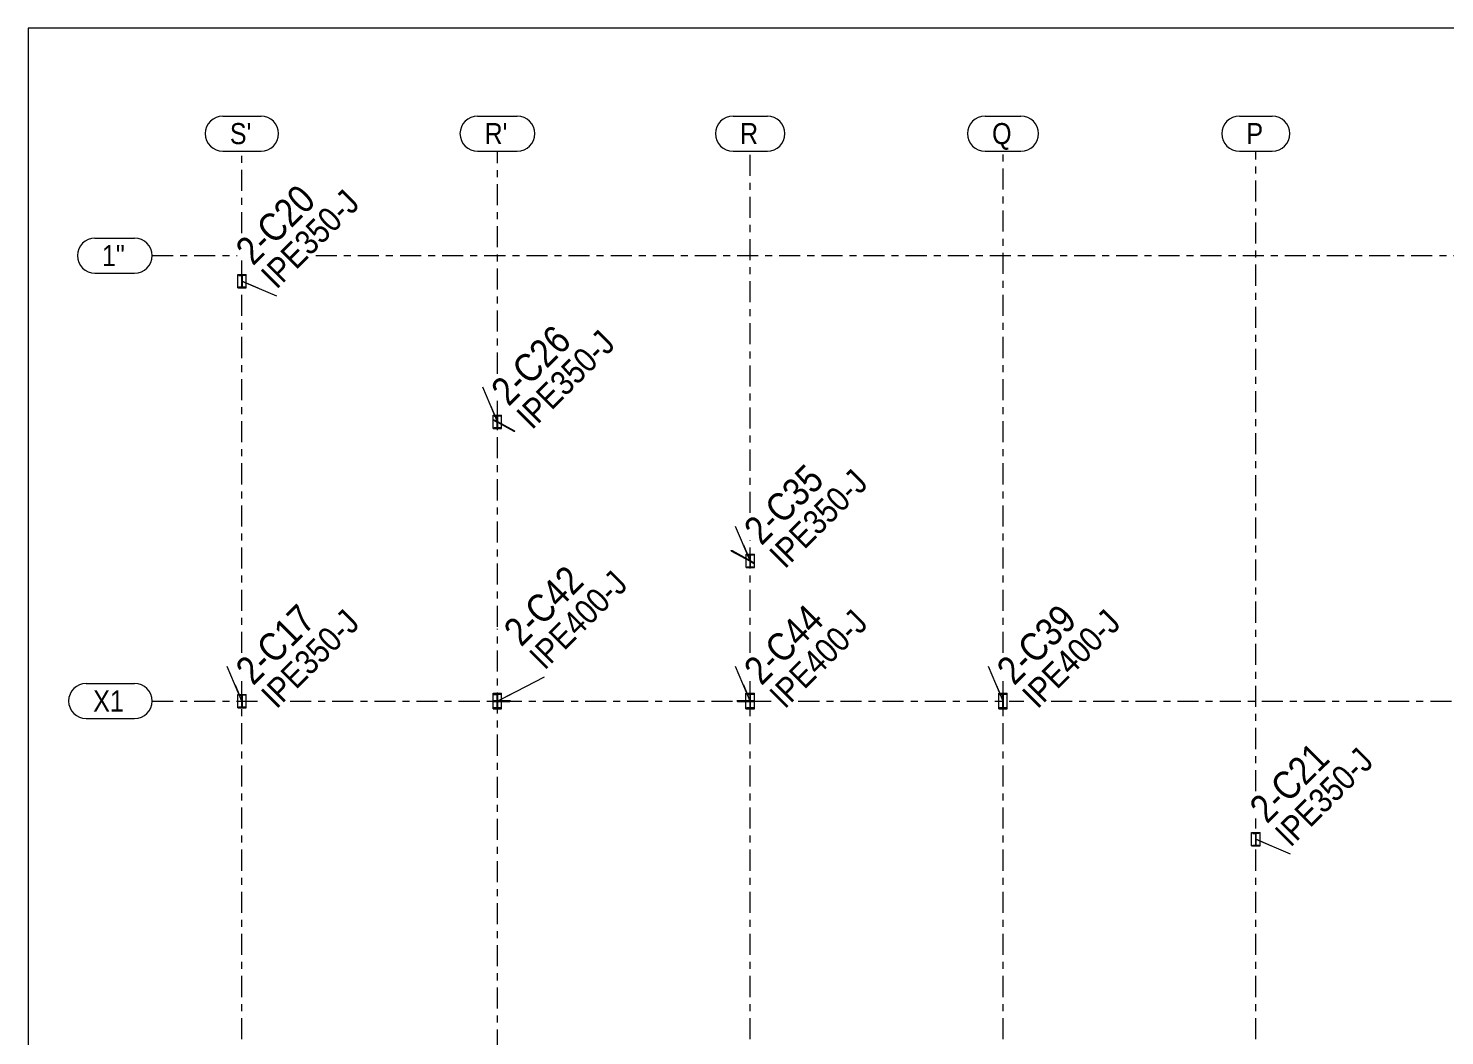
# Model space of a CAD drawing. Header units: millimetres. Extents: x -23 to 800, y -63 to 511.
# Drawn here: x -20.4 to 181.3, y 367.5 to 511 of the extents above; entities that cross this region are included whole.
import ezdxf

# ---------------------------------------------------------------- set-up
doc = ezdxf.new("R2010")
doc.units = ezdxf.units.MM
doc.linetypes.add('XKITLINE00', pattern=[0])
doc.linetypes.add('XKITLINE03', pattern=[6, 3, -1, 1, -1])
for name, color, linetype, lineweight in [('DrawingSheet', 5, 'Continuous', 0), ('Part', 2, 'Continuous', 0), ('PartMark', 7, 'Continuous', 0), ('S-grid', 1, 'Continuous', 0)]:
    doc.layers.add(name, color=color, linetype=linetype, lineweight=lineweight)
doc.styles.add('ARIAL', font='ARIAL.TTF')

# ---------------------------------------------------------------- blocks, each defined once
blk = doc.blocks.new('*A58')
at = {"layer": 'Part'}
blk.add_hatch(color=3, dxfattribs=at).paths.add_polyline_path([(153.9375, 396.27), (153.9375, 396.325), (154.8125, 396.325), (154.8125, 396.27), (154.3925, 396.27), (154.3925, 394.63), (154.8125, 394.63), (154.8125, 394.575), (153.9375, 394.575), (153.9375, 394.63), (154.3575, 394.63), (154.3575, 396.27)], flags=17)
blk = doc.blocks.new('*A59')
at = {"layer": 'Part'}
blk.add_hatch(color=3, dxfattribs=at).paths.add_polyline_path([(48.17, 415.2), (48.24, 415.19), (48.26, 415.15), (48.24, 415.11), (48.17, 415.1), (48.11, 415.11), (48.09, 415.15), (48.11, 415.19)], flags=17)
blk = doc.blocks.new('*A60')
at = {"layer": 'Part'}
blk.add_hatch(color=3, dxfattribs=at).paths.add_polyline_path([(80.58, 415.2), (80.64, 415.19), (80.66, 415.15), (80.64, 415.11), (80.58, 415.1), (80.51, 415.11), (80.49, 415.15), (80.51, 415.19)], flags=17)
blk = doc.blocks.new('*A61')
at = {"layer": 'Part'}
blk.add_hatch(color=3, dxfattribs=at).paths.add_polyline_path([(48.72, 453.68), (48.79, 453.65), (48.84, 453.6), (48.82, 453.56), (48.77, 453.56), (48.7, 453.59), (48.65, 453.64), (48.67, 453.68)], flags=17)
blk = doc.blocks.new('*A62')
at = {"layer": 'Part'}
blk.add_hatch(color=3, dxfattribs=at).paths.add_polyline_path([(79.8, 436.58), (79.86, 436.52), (79.86, 436.48), (79.81, 436.47), (79.73, 436.5), (79.68, 436.55), (79.67, 436.59), (79.72, 436.6)], flags=17)
blk = doc.blocks.new('*A63')
at = {"layer": 'Part'}
blk.add_hatch(color=3, dxfattribs=at).paths.add_polyline_path([(45.875, 416.085), (45.875, 416.15), (46.875, 416.15), (46.875, 416.085), (46.395, 416.085), (46.395, 414.215), (46.875, 414.215), (46.875, 414.15), (45.875, 414.15), (45.875, 414.215), (46.355, 414.215), (46.355, 416.085)], flags=17)
blk = doc.blocks.new('*A64')
at = {"layer": 'Part'}
blk.add_hatch(color=3, dxfattribs=at).paths.add_polyline_path([(81.875, 416.085), (81.875, 416.15), (82.875, 416.15), (82.875, 416.085), (82.395, 416.085), (82.395, 414.215), (82.875, 414.215), (82.875, 414.15), (81.875, 414.15), (81.875, 414.215), (82.355, 414.215), (82.355, 416.085)], flags=17)
blk = doc.blocks.new('*A65')
at = {"layer": 'Part'}
blk.add_hatch(color=3, dxfattribs=at).paths.add_polyline_path([(81.9375, 435.92), (81.9375, 435.975), (82.8125, 435.975), (82.8125, 435.92), (82.3925, 435.92), (82.3925, 434.28), (82.8125, 434.28), (82.8125, 434.225), (81.9375, 434.225), (81.9375, 434.28), (82.3575, 434.28), (82.3575, 435.92)], flags=17)
blk = doc.blocks.new('*A66')
at = {"layer": 'Part'}
blk.add_hatch(color=3, dxfattribs=at).paths.add_polyline_path([(45.9375, 455.745), (45.9375, 455.8), (46.8125, 455.8), (46.8125, 455.745), (46.3925, 455.745), (46.3925, 454.105), (46.8125, 454.105), (46.8125, 454.05), (45.9375, 454.05), (45.9375, 454.105), (46.3575, 454.105), (46.3575, 455.745)], flags=17)
blk = doc.blocks.new('*A67')
at = {"layer": 'Part'}
blk.add_hatch(color=3, dxfattribs=at).paths.add_polyline_path([(117.875, 416.085), (117.875, 416.15), (118.875, 416.15), (118.875, 416.085), (118.395, 416.085), (118.395, 414.215), (118.875, 414.215), (118.875, 414.15), (117.875, 414.15), (117.875, 414.215), (118.355, 414.215), (118.355, 416.085)], flags=17)
blk = doc.blocks.new('*A78')
at = {"layer": 'Part'}
blk.add_hatch(color=3, dxfattribs=at).paths.add_polyline_path([(9.5625, 415.97), (9.5625, 416.025), (10.4375, 416.025), (10.4375, 415.97), (10.0175, 415.97), (10.0175, 414.33), (10.4375, 414.33), (10.4375, 414.275), (9.5625, 414.275), (9.5625, 414.33), (9.9825, 414.33), (9.9825, 415.97)], flags=17)
blk = doc.blocks.new('*A79')
at = {"layer": 'Part'}
blk.add_hatch(color=3, dxfattribs=at).paths.add_polyline_path([(9.5625, 475.77), (9.5625, 475.825), (10.4375, 475.825), (10.4375, 475.77), (10.0175, 475.77), (10.0175, 474.13), (10.4375, 474.13), (10.4375, 474.075), (9.5625, 474.075), (9.5625, 474.13), (9.9825, 474.13), (9.9825, 475.77)], flags=17)
blk = doc.blocks.new('*A123')
at = {"layer": 'DrawingSheet', "color": 5, "linetype": 'XKITLINE00', "lineweight": 0}
for p, q in [((799.58, 510.98), (-20.42, 510.98)), ((-20.42, 510.98), (-20.42, -63.02))]:
    blk.add_line(p, q, dxfattribs=at)
blk = doc.blocks.new('*A126')
at = {"layer": 'S-grid', "color": 1, "linetype": 'XKITLINE03', "lineweight": 0}
for p, q in [((-2.79, 478.6), (9.32, 478.6)), ((20.51, 478.6), (673.7, 478.6))]:
    blk.add_line(p, q, dxfattribs=at)
at = {"layer": 'S-grid', "color": 3, "style": 'ARIAL', "width": 0.85}
blk.add_text('1"', height=3, dxfattribs=at).set_placement((-9.93, 477.1))
blk = doc.blocks.new('*A127')
at = {"layer": 'S-grid', "color": 1, "linetype": 'XKITLINE03', "lineweight": 0}
for p, q in [((-2.79, 415.15), (12.97, 415.15)), ((16.86, 415.15), (85.34, 415.15)), ((89.23, 415.15), (121.34, 415.15)), ((125.23, 415.15), (673.7, 415.15))]:
    blk.add_line(p, q, dxfattribs=at)
at = {"layer": 'S-grid', "color": 3, "style": 'ARIAL', "width": 0.85}
blk.add_text('X1', height=3, dxfattribs=at).set_placement((-11.18, 413.65))
blk = doc.blocks.new('*A146')
at = {"layer": 'S-grid', "color": 1, "linetype": 'XKITLINE03', "lineweight": 0}
for p, q in [((154.38, 402.31), (154.38, 493.48)), ((154.38, 342.98), (154.38, 398.42))]:
    blk.add_line(p, q, dxfattribs=at)
at = {"layer": 'S-grid', "color": 3, "style": 'ARIAL', "width": 0.85}
blk.add_text('P', height=3, dxfattribs=at).set_placement((153.04, 494.48))
blk = doc.blocks.new('*A147')
at = {"layer": 'S-grid', "color": 1, "linetype": 'XKITLINE03', "lineweight": 0}
for p, q in [((118.38, 422.01), (118.38, 493.48)), ((118.38, 342.98), (118.38, 418.12))]:
    blk.add_line(p, q, dxfattribs=at)
at = {"layer": 'S-grid', "color": 3, "style": 'ARIAL', "width": 0.85}
blk.add_text('Q', height=3, dxfattribs=at).set_placement((116.82, 494.48))
blk = doc.blocks.new('*A148')
at = {"layer": 'S-grid', "color": 1, "linetype": 'XKITLINE03', "lineweight": 0}
for p, q in [((82.38, 441.96), (82.38, 493.48)), ((82.38, 422.01), (82.38, 438.07)), ((82.38, 342.98), (82.38, 418.12))]:
    blk.add_line(p, q, dxfattribs=at)
at = {"layer": 'S-grid', "color": 3, "style": 'ARIAL', "width": 0.85}
blk.add_text('R', height=3, dxfattribs=at).set_placement((80.93, 494.48))
blk = doc.blocks.new('*A149')
at = {"layer": 'S-grid', "color": 1, "linetype": 'XKITLINE03', "lineweight": 0}
for p, q in [((46.38, 461.78), (46.38, 493.48)), ((46.38, 425.73), (46.38, 457.89)), ((46.38, 263.36), (46.38, 425.44))]:
    blk.add_line(p, q, dxfattribs=at)
at = {"layer": 'S-grid', "color": 3, "style": 'ARIAL', "width": 0.85}
blk.add_text("R'", height=3, dxfattribs=at).set_placement((44.55, 494.48))
blk = doc.blocks.new('*A150')
at = {"layer": 'S-grid', "color": 1, "linetype": 'XKITLINE03', "lineweight": 0}
for p, q in [((10, 481.81), (10, 493.48)), ((10, 422.01), (10, 477.92)), ((10, 342.98), (10, 418.12))]:
    blk.add_line(p, q, dxfattribs=at)
at = {"layer": 'S-grid', "color": 3, "style": 'ARIAL', "width": 0.85}
blk.add_text("S'", height=3, dxfattribs=at).set_placement((8.28, 494.48))
blk = doc.blocks.new('*A276')
at = {"layer": 'S-grid', "color": 1, "linetype": 'XKITLINE00', "lineweight": 0}
for p, q in [((152.04, 498.48), (156.71, 498.48)), ((152.04, 493.48), (156.71, 493.48))]:
    blk.add_line(p, q, dxfattribs=at)
for centre, start, end in [((152.04, 495.98), 90, 270), ((156.71, 495.98), 270, 90)]:
    blk.add_arc(centre, 2.5, start, end, dxfattribs=at)
blk = doc.blocks.new('*A277')
at = {"layer": 'S-grid', "color": 1, "linetype": 'XKITLINE00', "lineweight": 0}
for p, q in [((115.82, 498.48), (120.93, 498.48)), ((115.82, 493.48), (120.93, 493.48))]:
    blk.add_line(p, q, dxfattribs=at)
for centre, start, end in [((115.82, 495.98), 90, 270), ((120.93, 495.98), 270, 90)]:
    blk.add_arc(centre, 2.5, start, end, dxfattribs=at)
blk = doc.blocks.new('*A278')
at = {"layer": 'S-grid', "color": 1, "linetype": 'XKITLINE00', "lineweight": 0}
for p, q in [((79.93, 498.48), (84.82, 498.48)), ((79.93, 493.48), (84.82, 493.48))]:
    blk.add_line(p, q, dxfattribs=at)
for centre, start, end in [((79.93, 495.98), 90, 270), ((84.82, 495.98), 270, 90)]:
    blk.add_arc(centre, 2.5, start, end, dxfattribs=at)
blk = doc.blocks.new('*A279')
at = {"layer": 'S-grid', "color": 1, "linetype": 'XKITLINE00', "lineweight": 0}
for p, q in [((43.55, 498.48), (49.2, 498.48)), ((43.55, 493.48), (49.2, 493.48))]:
    blk.add_line(p, q, dxfattribs=at)
for centre, start, end in [((43.55, 495.98), 90, 270), ((49.2, 495.98), 270, 90)]:
    blk.add_arc(centre, 2.5, start, end, dxfattribs=at)
blk = doc.blocks.new('*A280')
at = {"layer": 'S-grid', "color": 1, "linetype": 'XKITLINE00', "lineweight": 0}
for p, q in [((7.28, 498.48), (12.72, 498.48)), ((7.28, 493.48), (12.72, 493.48))]:
    blk.add_line(p, q, dxfattribs=at)
for centre, start, end in [((7.28, 495.98), 90, 270), ((12.72, 495.98), 270, 90)]:
    blk.add_arc(centre, 2.5, start, end, dxfattribs=at)
blk = doc.blocks.new('*A282')
at = {"layer": 'Part', "color": 2, "linetype": 'XKITLINE00', "lineweight": 0}
for p, q in [((153.9375, 396.27), (153.9375, 396.325)), ((153.9375, 396.325), (154.8125, 396.325)), ((153.9375, 396.27), (154.3575, 396.27)), ((154.3575, 394.63), (154.3575, 396.27)), ((154.8125, 396.27), (154.3925, 396.27)), ((154.3925, 396.27), (154.3925, 394.63)), ((154.8125, 396.325), (154.8125, 396.27)), ((153.9375, 394.575), (153.9375, 394.63)), ((153.9375, 394.63), (154.3575, 394.63)), ((154.8125, 394.575), (153.9375, 394.575)), ((154.3925, 394.63), (154.8125, 394.63)), ((154.8125, 394.63), (154.8125, 394.575))]:
    blk.add_line(p, q, dxfattribs=at)
blk = doc.blocks.new('*A283')
at = {"layer": 'Part', "color": 2, "linetype": 'XKITLINE00', "lineweight": 0}
for p, q in [((153.775, 394.5), (153.775, 396.4)), ((153.775, 396.4), (154.975, 396.4)), ((154.975, 394.5), (154.975, 396.4)), ((153.775, 394.5), (154.975, 394.5))]:
    blk.add_line(p, q, dxfattribs=at)
blk = doc.blocks.new('*A284')
at = {"layer": 'Part', "color": 2, "linetype": 'XKITLINE00', "lineweight": 0}
for p, q in [((45.86, 415.19), (45.85, 415.15)), ((45.85, 415.15), (45.86, 415.11)), ((45.88, 415.2), (45.86, 415.19)), ((45.86, 415.11), (45.88, 415.1)), ((45.88, 415.2), (46.35, 415.2)), ((45.88, 415.1), (46.35, 415.1)), ((46.4, 415.2), (48.17, 415.2)), ((46.4, 415.1), (48.17, 415.1)), ((48.09, 415.15), (48.11, 415.19)), ((48.11, 415.11), (48.09, 415.15)), ((48.11, 415.19), (48.17, 415.2)), ((48.17, 415.1), (48.11, 415.11)), ((48.17, 415.2), (48.24, 415.19)), ((48.24, 415.11), (48.17, 415.1)), ((48.24, 415.19), (48.26, 415.15)), ((48.26, 415.15), (48.24, 415.11))]:
    blk.add_line(p, q, dxfattribs=at)
blk = doc.blocks.new('*A285')
at = {"layer": 'Part', "color": 2, "linetype": 'XKITLINE00', "lineweight": 0}
for p, q in [((80.49, 415.15), (80.51, 415.19)), ((80.51, 415.11), (80.49, 415.15)), ((80.51, 415.19), (80.58, 415.2)), ((80.58, 415.1), (80.51, 415.11)), ((80.58, 415.2), (80.64, 415.19)), ((80.58, 415.2), (82.36, 415.2)), ((80.64, 415.11), (80.58, 415.1)), ((80.58, 415.1), (82.36, 415.1)), ((80.64, 415.19), (80.66, 415.15)), ((80.66, 415.15), (80.64, 415.11)), ((82.39, 415.2), (82.87, 415.2)), ((82.39, 415.1), (82.87, 415.1)), ((82.89, 415.19), (82.87, 415.2)), ((82.87, 415.1), (82.89, 415.11)), ((82.9, 415.15), (82.89, 415.19)), ((82.89, 415.11), (82.9, 415.15))]:
    blk.add_line(p, q, dxfattribs=at)
blk = doc.blocks.new('*A286')
at = {"layer": 'Part', "color": 2, "linetype": 'XKITLINE00', "lineweight": 0}
for p, q in [((45.9, 455.2), (45.89, 455.17)), ((45.89, 455.17), (45.89, 455.14)), ((45.89, 455.14), (46.36, 454.88)), ((45.93, 455.22), (45.9, 455.2)), ((45.94, 455.22), (45.93, 455.22)), ((45.94, 455.22), (46.36, 454.99)), ((46.39, 454.97), (48.79, 453.65)), ((46.39, 454.86), (48.7, 453.59)), ((48.65, 453.64), (48.67, 453.68)), ((48.7, 453.59), (48.65, 453.64)), ((48.67, 453.68), (48.72, 453.68)), ((48.77, 453.56), (48.7, 453.59)), ((48.72, 453.68), (48.79, 453.65)), ((48.82, 453.56), (48.77, 453.56)), ((48.79, 453.65), (48.84, 453.6)), ((48.84, 453.6), (48.82, 453.56))]:
    blk.add_line(p, q, dxfattribs=at)
blk = doc.blocks.new('*A287')
at = {"layer": 'Part', "color": 2, "linetype": 'XKITLINE00', "lineweight": 0}
for p, q in [((79.67, 436.59), (79.72, 436.6)), ((79.68, 436.55), (79.67, 436.59)), ((79.73, 436.5), (79.68, 436.55)), ((79.72, 436.6), (79.8, 436.58)), ((79.81, 436.47), (79.73, 436.5)), ((79.73, 436.5), (82.36, 435.05)), ((79.8, 436.58), (79.86, 436.52)), ((79.8, 436.58), (82.36, 435.17)), ((79.86, 436.48), (79.81, 436.47)), ((79.86, 436.52), (79.86, 436.48)), ((82.39, 435.15), (82.87, 434.88)), ((82.39, 435.03), (82.82, 434.8)), ((82.82, 434.8), (82.84, 434.8)), ((82.84, 434.8), (82.86, 434.83)), ((82.86, 434.83), (82.88, 434.86)), ((82.88, 434.86), (82.87, 434.88))]:
    blk.add_line(p, q, dxfattribs=at)
blk = doc.blocks.new('*A288')
at = {"layer": 'Part', "color": 2, "linetype": 'XKITLINE00', "lineweight": 0}
for p, q in [((45.875, 416.085), (45.875, 416.15)), ((45.875, 416.15), (46.875, 416.15)), ((45.875, 416.085), (46.355, 416.085)), ((46.355, 414.215), (46.355, 416.085)), ((46.875, 416.085), (46.395, 416.085)), ((46.395, 416.085), (46.395, 414.215)), ((46.875, 416.15), (46.875, 416.085)), ((45.875, 414.15), (45.875, 414.215)), ((45.875, 414.215), (46.355, 414.215)), ((46.875, 414.15), (45.875, 414.15)), ((46.395, 414.215), (46.875, 414.215)), ((46.875, 414.215), (46.875, 414.15))]:
    blk.add_line(p, q, dxfattribs=at)
blk = doc.blocks.new('*A289')
at = {"layer": 'Part', "color": 2, "linetype": 'XKITLINE00', "lineweight": 0}
for p, q in [((45.775, 414.05), (45.775, 416.25)), ((45.775, 416.25), (46.975, 416.25)), ((46.975, 415.2), (46.975, 416.25)), ((45.775, 414.05), (46.975, 414.05)), ((46.975, 414.05), (46.975, 415.1))]:
    blk.add_line(p, q, dxfattribs=at)
blk = doc.blocks.new('*A290')
at = {"layer": 'Part', "color": 2, "linetype": 'XKITLINE00', "lineweight": 0}
for p, q in [((81.875, 416.085), (81.875, 416.15)), ((81.875, 416.15), (82.875, 416.15)), ((81.875, 416.085), (82.355, 416.085)), ((82.355, 414.215), (82.355, 416.085)), ((82.875, 416.085), (82.395, 416.085)), ((82.395, 416.085), (82.395, 414.215)), ((82.875, 416.15), (82.875, 416.085)), ((81.875, 414.15), (81.875, 414.215)), ((81.875, 414.215), (82.355, 414.215)), ((82.875, 414.15), (81.875, 414.15)), ((82.395, 414.215), (82.875, 414.215)), ((82.875, 414.215), (82.875, 414.15))]:
    blk.add_line(p, q, dxfattribs=at)
blk = doc.blocks.new('*A291')
at = {"layer": 'Part', "color": 2, "linetype": 'XKITLINE00', "lineweight": 0}
for p, q in [((81.9375, 435.92), (81.9375, 435.975)), ((81.9375, 435.975), (82.8125, 435.975)), ((81.9375, 435.92), (82.3575, 435.92)), ((82.3575, 434.28), (82.3575, 435.92)), ((82.8125, 435.92), (82.3925, 435.92)), ((82.3925, 435.92), (82.3925, 434.28)), ((82.8125, 435.975), (82.8125, 435.92)), ((81.9375, 434.225), (81.9375, 434.28)), ((81.9375, 434.28), (82.3575, 434.28)), ((82.8125, 434.225), (81.9375, 434.225)), ((82.3925, 434.28), (82.8125, 434.28)), ((82.8125, 434.28), (82.8125, 434.225))]:
    blk.add_line(p, q, dxfattribs=at)
blk = doc.blocks.new('*A292')
at = {"layer": 'Part', "color": 2, "linetype": 'XKITLINE00', "lineweight": 0}
for p, q in [((81.775, 415.2), (81.775, 416.25)), ((81.775, 416.25), (82.975, 416.25)), ((82.975, 414.05), (82.975, 416.25)), ((81.775, 414.05), (81.775, 415.1)), ((81.775, 414.05), (82.975, 414.05))]:
    blk.add_line(p, q, dxfattribs=at)
blk = doc.blocks.new('*A293')
at = {"layer": 'Part', "color": 2, "linetype": 'XKITLINE00', "lineweight": 0}
for p, q in [((81.78, 435.49), (81.78, 436.05)), ((81.78, 436.05), (82.97, 436.05)), ((82.97, 434.15), (82.97, 436.05)), ((81.78, 434.15), (81.78, 435.37)), ((81.78, 434.15), (82.97, 434.15))]:
    blk.add_line(p, q, dxfattribs=at)
blk = doc.blocks.new('*A294')
at = {"layer": 'Part', "color": 2, "linetype": 'XKITLINE00', "lineweight": 0}
for p, q in [((45.9375, 455.745), (45.9375, 455.8)), ((45.9375, 455.8), (46.8125, 455.8)), ((45.9375, 455.745), (46.3575, 455.745)), ((45.9375, 454.05), (45.9375, 454.105)), ((45.9375, 454.105), (46.3575, 454.105)), ((46.8125, 454.05), (45.9375, 454.05)), ((46.3575, 454.105), (46.3575, 455.745)), ((46.8125, 455.745), (46.3925, 455.745)), ((46.3925, 455.745), (46.3925, 454.105)), ((46.3925, 454.105), (46.8125, 454.105)), ((46.8125, 455.8), (46.8125, 455.745)), ((46.8125, 454.105), (46.8125, 454.05))]:
    blk.add_line(p, q, dxfattribs=at)
blk = doc.blocks.new('*A295')
at = {"layer": 'Part', "color": 2, "linetype": 'XKITLINE00', "lineweight": 0}
for p, q in [((45.78, 453.98), (45.78, 455.88)), ((45.78, 455.88), (46.97, 455.88)), ((46.97, 454.65), (46.97, 455.88)), ((45.78, 453.98), (46.97, 453.98)), ((46.97, 453.98), (46.97, 454.54))]:
    blk.add_line(p, q, dxfattribs=at)
blk = doc.blocks.new('*A296')
at = {"layer": 'Part', "color": 2, "linetype": 'XKITLINE00', "lineweight": 0}
for p, q in [((117.875, 416.085), (117.875, 416.15)), ((117.875, 416.15), (118.875, 416.15)), ((117.875, 416.085), (118.355, 416.085)), ((118.355, 414.215), (118.355, 416.085)), ((118.875, 416.085), (118.395, 416.085)), ((118.395, 416.085), (118.395, 414.215)), ((118.875, 416.15), (118.875, 416.085)), ((117.875, 414.15), (117.875, 414.215)), ((117.875, 414.215), (118.355, 414.215)), ((118.875, 414.15), (117.875, 414.15)), ((118.395, 414.215), (118.875, 414.215)), ((118.875, 414.215), (118.875, 414.15))]:
    blk.add_line(p, q, dxfattribs=at)
blk = doc.blocks.new('*A297')
at = {"layer": 'Part', "color": 2, "linetype": 'XKITLINE00', "lineweight": 0}
for p, q in [((117.775, 414.05), (117.775, 416.25)), ((117.775, 416.25), (118.975, 416.25)), ((118.975, 414.05), (118.975, 416.25)), ((117.775, 414.05), (118.975, 414.05))]:
    blk.add_line(p, q, dxfattribs=at)
blk = doc.blocks.new('*A312')
at = {"layer": 'S-grid', "color": 1, "linetype": 'XKITLINE00', "lineweight": 0}
for p, q in [((-10.93, 481.1), (-5.29, 481.1)), ((-10.93, 476.1), (-5.29, 476.1))]:
    blk.add_line(p, q, dxfattribs=at)
for centre, start, end in [((-10.93, 478.6), 90, 270), ((-5.29, 478.6), 270, 90)]:
    blk.add_arc(centre, 2.5, start, end, dxfattribs=at)
blk = doc.blocks.new('*A313')
at = {"layer": 'S-grid', "color": 1, "linetype": 'XKITLINE00', "lineweight": 0}
for p, q in [((-12.18, 417.65), (-5.29, 417.65)), ((-12.18, 412.65), (-5.29, 412.65))]:
    blk.add_line(p, q, dxfattribs=at)
for centre, start, end in [((-12.18, 415.15), 90, 270), ((-5.29, 415.15), 270, 90)]:
    blk.add_arc(centre, 2.5, start, end, dxfattribs=at)
blk = doc.blocks.new('*A327')
at = {"layer": 'Part', "color": 2, "linetype": 'XKITLINE00', "lineweight": 0}
for p, q in [((9.5625, 415.97), (9.5625, 416.025)), ((9.5625, 416.025), (10.4375, 416.025)), ((9.5625, 415.97), (9.9825, 415.97)), ((9.9825, 414.33), (9.9825, 415.97)), ((10.4375, 415.97), (10.0175, 415.97)), ((10.0175, 415.97), (10.0175, 414.33)), ((10.4375, 416.025), (10.4375, 415.97)), ((9.5625, 414.275), (9.5625, 414.33)), ((9.5625, 414.33), (9.9825, 414.33)), ((10.4375, 414.275), (9.5625, 414.275)), ((10.0175, 414.33), (10.4375, 414.33)), ((10.4375, 414.33), (10.4375, 414.275))]:
    blk.add_line(p, q, dxfattribs=at)
blk = doc.blocks.new('*A328')
at = {"layer": 'Part', "color": 2, "linetype": 'XKITLINE00', "lineweight": 0}
for p, q in [((9.4, 414.2), (9.4, 416.1)), ((9.4, 416.1), (10.6, 416.1)), ((10.6, 414.2), (10.6, 416.1)), ((9.4, 414.2), (10.6, 414.2))]:
    blk.add_line(p, q, dxfattribs=at)
blk = doc.blocks.new('*A329')
at = {"layer": 'Part', "color": 2, "linetype": 'XKITLINE00', "lineweight": 0}
for p, q in [((9.5625, 475.77), (9.5625, 475.825)), ((9.5625, 475.825), (10.4375, 475.825)), ((9.5625, 475.77), (9.9825, 475.77)), ((9.5625, 474.075), (9.5625, 474.13)), ((9.5625, 474.13), (9.9825, 474.13)), ((10.4375, 474.075), (9.5625, 474.075)), ((9.9825, 474.13), (9.9825, 475.77)), ((10.4375, 475.77), (10.0175, 475.77)), ((10.0175, 475.77), (10.0175, 474.13)), ((10.0175, 474.13), (10.4375, 474.13)), ((10.4375, 475.825), (10.4375, 475.77)), ((10.4375, 474.13), (10.4375, 474.075))]:
    blk.add_line(p, q, dxfattribs=at)
blk = doc.blocks.new('*A330')
at = {"layer": 'Part', "color": 2, "linetype": 'XKITLINE00', "lineweight": 0}
for p, q in [((9.4, 474), (9.4, 475.9)), ((9.4, 475.9), (10.6, 475.9)), ((9.4, 474), (10.6, 474)), ((10.6, 474), (10.6, 475.9))]:
    blk.add_line(p, q, dxfattribs=at)
blk = doc.blocks.new('*A437')
at = {"layer": 'PartMark', "color": 7, "linetype": 'XKITLINE00', "lineweight": 0}
for p, q in [((154.38, 395.45), (159.29, 393.36)), ((156.68, 394.47), (154.38, 395.45))]:
    blk.add_line(p, q, dxfattribs=at)
at = {"layer": 'PartMark', "color": 3, "style": 'ARIAL', "width": 0.85}
blk.add_text('2-C21', height=4, rotation=45.0001, dxfattribs=at).set_placement((155.97, 397.54))
at = {"layer": 'PartMark', "color": 7, "style": 'ARIAL', "width": 0.85}
blk.add_text('IPE350-J', height=3.5, rotation=45.0001, dxfattribs=at).set_placement((159.29, 394.21))
blk = doc.blocks.new('*A438')
at = {"layer": 'PartMark', "color": 7, "linetype": 'XKITLINE00', "lineweight": 0}
for p, q in [((10, 474.95), (14.91, 472.86)), ((12.3, 473.97), (10, 474.95))]:
    blk.add_line(p, q, dxfattribs=at)
at = {"layer": 'PartMark', "color": 3, "style": 'ARIAL', "width": 0.85}
blk.add_text('2-C20', height=4, rotation=45.0001, dxfattribs=at).set_placement((11.59, 477.04))
at = {"layer": 'PartMark', "color": 7, "style": 'ARIAL', "width": 0.85}
blk.add_text('IPE350-J', height=3.5, rotation=45.0001, dxfattribs=at).set_placement((14.91, 473.71))
blk = doc.blocks.new('*A439')
at = {"layer": 'PartMark', "color": 7, "linetype": 'XKITLINE00', "lineweight": 0}
for p, q in [((46.38, 454.93), (44.29, 459.84)), ((45.4, 457.23), (46.38, 454.93))]:
    blk.add_line(p, q, dxfattribs=at)
at = {"layer": 'PartMark', "color": 3, "style": 'ARIAL', "width": 0.85}
blk.add_text('2-C26', height=4, rotation=45.0001, dxfattribs=at).set_placement((47.97, 457.01))
at = {"layer": 'PartMark', "color": 7, "style": 'ARIAL', "width": 0.85}
blk.add_text('IPE350-J', height=3.5, rotation=45.0001, dxfattribs=at).set_placement((51.29, 453.69))
blk = doc.blocks.new('*A440')
at = {"layer": 'PartMark', "color": 7, "linetype": 'XKITLINE00', "lineweight": 0}
for p, q in [((10, 415.15), (7.91, 420.06)), ((9.02, 417.45), (10, 415.15))]:
    blk.add_line(p, q, dxfattribs=at)
at = {"layer": 'PartMark', "color": 3, "style": 'ARIAL', "width": 0.85}
blk.add_text('2-C17', height=4, rotation=45.0001, dxfattribs=at).set_placement((11.59, 417.24))
at = {"layer": 'PartMark', "color": 7, "style": 'ARIAL', "width": 0.85}
blk.add_text('IPE350-J', height=3.5, rotation=45.0001, dxfattribs=at).set_placement((14.91, 413.91))
blk = doc.blocks.new('*A442')
at = {"layer": 'PartMark', "color": 7, "linetype": 'XKITLINE00', "lineweight": 0}
for p, q in [((46.38, 415.15), (53.09, 418.59)), ((48.6, 416.29), (46.38, 415.15))]:
    blk.add_line(p, q, dxfattribs=at)
at = {"layer": 'PartMark', "color": 3, "style": 'ARIAL', "width": 0.85}
blk.add_text('2-C42', height=4, rotation=45.0001, dxfattribs=at).set_placement((49.77, 422.76))
at = {"layer": 'PartMark', "color": 7, "style": 'ARIAL', "width": 0.85}
blk.add_text('IPE400-J', height=3.5, rotation=45.0001, dxfattribs=at).set_placement((53.09, 419.44))
blk = doc.blocks.new('*A446')
at = {"layer": 'PartMark', "color": 7, "linetype": 'XKITLINE00', "lineweight": 0}
for p, q in [((118.38, 415.15), (116.29, 420.06)), ((117.4, 417.45), (118.38, 415.15))]:
    blk.add_line(p, q, dxfattribs=at)
at = {"layer": 'PartMark', "color": 3, "style": 'ARIAL', "width": 0.85}
blk.add_text('2-C39', height=4, rotation=45.0001, dxfattribs=at).set_placement((119.97, 417.24))
at = {"layer": 'PartMark', "color": 7, "style": 'ARIAL', "width": 0.85}
blk.add_text('IPE400-J', height=3.5, rotation=45.0001, dxfattribs=at).set_placement((123.29, 413.91))
blk = doc.blocks.new('*A447')
at = {"layer": 'PartMark', "color": 7, "linetype": 'XKITLINE00', "lineweight": 0}
for p, q in [((82.38, 435.1), (80.29, 440.01)), ((81.4, 437.4), (82.38, 435.1))]:
    blk.add_line(p, q, dxfattribs=at)
at = {"layer": 'PartMark', "color": 3, "style": 'ARIAL', "width": 0.85}
blk.add_text('2-C35', height=4, rotation=45.0001, dxfattribs=at).set_placement((83.97, 437.19))
at = {"layer": 'PartMark', "color": 7, "style": 'ARIAL', "width": 0.85}
blk.add_text('IPE350-J', height=3.5, rotation=45.0001, dxfattribs=at).set_placement((87.29, 433.86))
blk = doc.blocks.new('*A448')
at = {"layer": 'PartMark', "color": 7, "linetype": 'XKITLINE00', "lineweight": 0}
for p, q in [((82.38, 415.15), (80.29, 420.06)), ((81.4, 417.45), (82.38, 415.15))]:
    blk.add_line(p, q, dxfattribs=at)
at = {"layer": 'PartMark', "color": 3, "style": 'ARIAL', "width": 0.85}
blk.add_text('2-C44', height=4, rotation=45.0001, dxfattribs=at).set_placement((83.97, 417.24))
at = {"layer": 'PartMark', "color": 7, "style": 'ARIAL', "width": 0.85}
blk.add_text('IPE400-J', height=3.5, rotation=45.0001, dxfattribs=at).set_placement((87.29, 413.91))

msp = doc.modelspace()

# ---------------------------------------------------------------- block references
at = {"lineweight": 0}
for name in ['*A123', '*A280', '*A279', '*A278', '*A277', '*A276', '*A150', '*A149', '*A148', '*A147', '*A146', '*A312', '*A126', '*A330', '*A79', '*A329', '*A295', '*A286', '*A66', '*A294', '*A61', '*A62', '*A287', '*A293', '*A65', '*A291', '*A313', '*A127', '*A328', '*A78', '*A327', '*A289', '*A63', '*A288', '*A292', '*A64', '*A290', '*A297', '*A67', '*A296', '*A284', '*A59', '*A60', '*A285', '*A283', '*A58', '*A282']:
    msp.add_blockref(name, (0, 0), dxfattribs=at)
at = {"layer": 'PartMark', "lineweight": 0}
for name in ['*A438', '*A439', '*A447', '*A442', '*A440', '*A448', '*A446', '*A437']:
    msp.add_blockref(name, (0, 0), dxfattribs=at)

doc.saveas('drawing.dxf')
